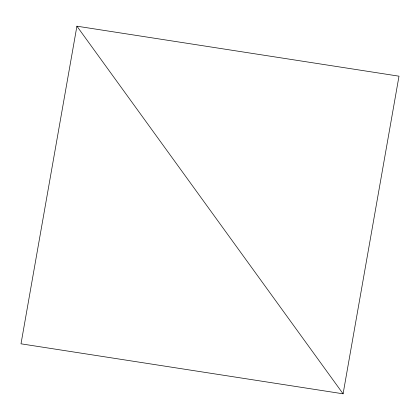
<?xml version="1.0" encoding="UTF-8"?>
<svg xmlns="http://www.w3.org/2000/svg" width="420" height="420" viewBox="0 0 420 420"><rect width="100%" height="100%" fill="white"/><g stroke="black" fill="none" stroke-linecap="round" stroke-linejoin="round"><path stroke-width="0.63" d="M76.913 26.187L21 343.817L343.088 393.813L399 76.183L76.913 26.187L343.088 393.813"/></g></svg>
